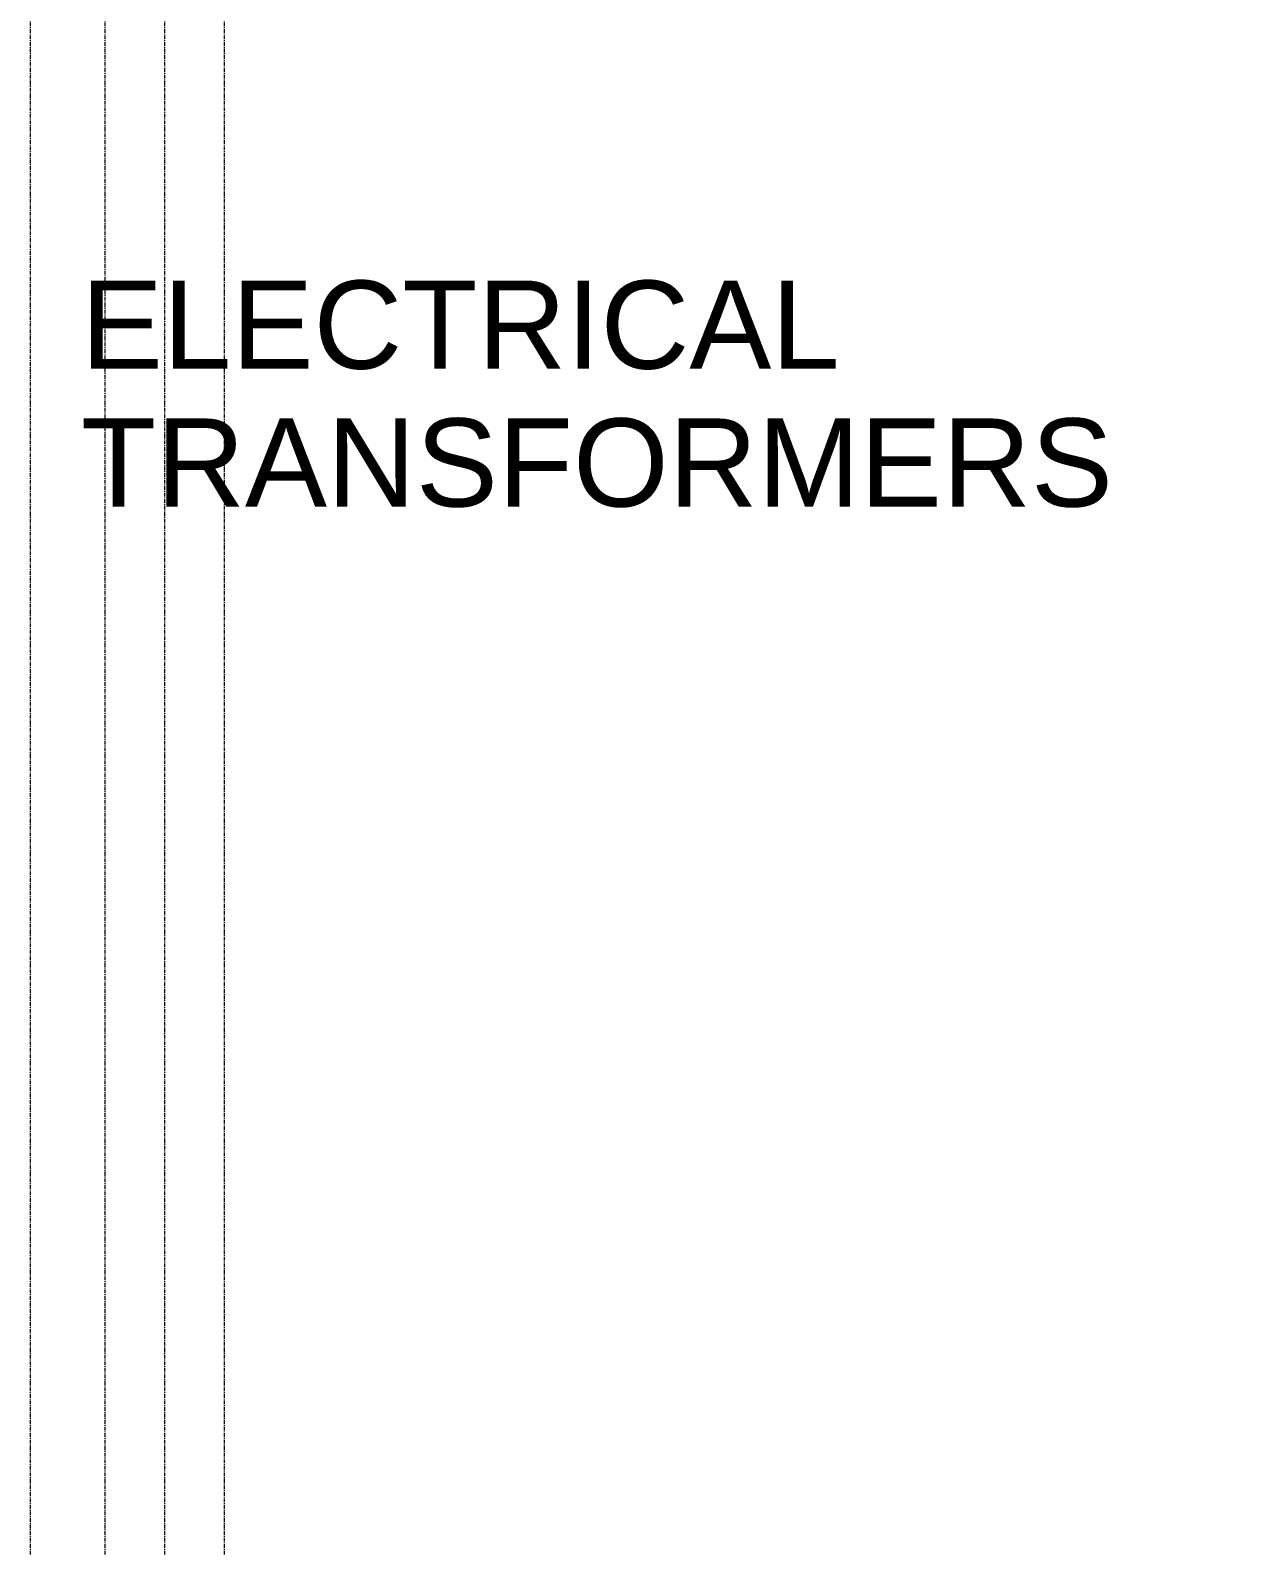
# Model space of a CAD drawing. Header units: inches. Extents: x 20426 to 36845, y -248 to 750.
# Drawn here: x 24714.6 to 24877.9, y -208.7 to -4.5 of the extents above; entities that cross this region are included whole.
import ezdxf

# ---------------------------------------------------------------- set-up
doc = ezdxf.new("R2010")
doc.units = ezdxf.units.IN
doc.header["$MEASUREMENT"] = 0
doc.linetypes.add('Grid Line 1_2_', pattern=[0.875, 0.5, -0.125, 0.125, -0.125])
doc.layers.add('G-ANNO-TEXT', color=231, linetype='Continuous', lineweight=9)
doc.layers.add('S-GRID', color=1, linetype='Continuous', lineweight=9)
doc.styles.add('Arial_2', font='arial.ttf', dxfattribs={"height": 11.802395})

msp = doc.modelspace()

# ---------------------------------------------------------------- linework, layer by layer
at = {"layer": 'S-GRID', "linetype": 'Grid Line 1_2_'}
msp.add_line((24714.5603, -208.66081), (24714.5603, 489.49301), dxfattribs=at)
msp.add_line((24714.5603, -208.66081), (24714.5603, 489.49301), dxfattribs=at)

# ---------------------------------------------------------------- texts
at = {"layer": 'G-ANNO-TEXT', "color": 145, "insert": (24721.32919, -37.99517), "char_height": 11.8023952, "width": 164.304, "attachment_point": 1, "line_spacing_factor": 0.938532, "style": 'Arial_2', "bg_fill": 3, "box_fill_scale": 1.25, "bg_fill_color": 0, "bg_fill_transparency": 0}
msp.add_mtext('ELECTRICAL\\PTRANSFORMERS', dxfattribs=at)

# ---------------------------------------------------------------- next in the draw order: linework, layer by layer
at = {"layer": 'S-GRID', "linetype": 'Grid Line 1_2_'}
for p, q in [((24724.5603, -208.66081), (24724.5603, 489.49301)), ((24732.5603, -208.66081), (24732.5603, 489.49301)), ((24732.5603, -208.66081), (24732.5603, 489.49301)), ((24740.5603, -208.66081), (24740.5603, 489.49301))]:
    msp.add_line(p, q, dxfattribs=at)

doc.saveas('drawing.dxf')
